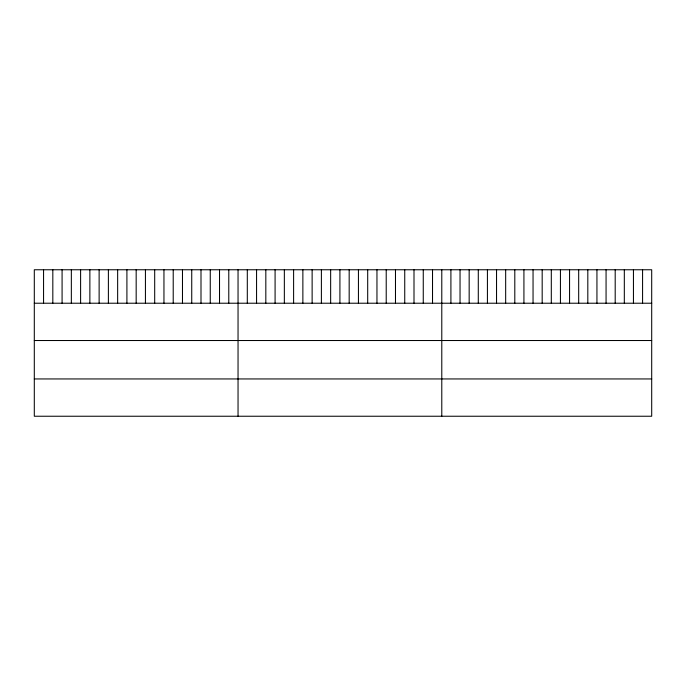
<?xml version="1.0" encoding="UTF-8"?>
<svg xmlns="http://www.w3.org/2000/svg" width="686" height="686" viewBox="0 0 686 686"><rect width="100%" height="100%" fill="white"/><g stroke="black" fill="none" stroke-linecap="round" stroke-linejoin="round"><path stroke-width="1.03" d="M651.7 303.221L651.7 416.239L34.3 416.239L34.3 269.761L651.7 269.761L651.7 303.221L34.3 303.221M34.3 340.522L651.7 340.522M34.3 378.946L651.7 378.946M642.576 269.761L642.576 303.221M633.444 269.761L633.444 303.221M624.32 269.761L624.32 303.221M615.196 269.761L615.196 303.221M606.064 269.761L606.064 303.221M596.94 269.761L596.94 303.221M587.816 269.761L587.816 303.221M578.684 269.761L578.684 303.221M569.56 269.761L569.56 303.221M560.436 269.761L560.436 303.221M551.304 269.761L551.304 303.221M542.18 269.761L542.18 303.221M533.048 269.761L533.048 303.221M523.924 269.761L523.924 303.221M514.8 269.761L514.8 303.221M505.668 269.761L505.668 303.221M496.544 269.761L496.544 303.221M487.42 269.761L487.42 303.221M478.288 269.761L478.288 303.221M469.164 269.761L469.164 303.221M460.04 269.761L460.04 303.221M450.908 269.761L450.908 303.221M441.784 269.761L441.784 416.239M432.523 269.761L432.523 303.221M423.262 269.761L423.262 303.221M414.001 269.761L414.001 303.221M404.74 269.761L404.74 303.221M395.479 269.761L395.479 303.221M386.218 269.761L386.218 303.221M376.957 269.761L376.957 303.221M367.696 269.761L367.696 303.221M358.435 269.761L358.435 303.221M349.174 269.761L349.174 303.221M339.913 269.761L339.913 303.221M330.652 269.761L330.652 303.221M321.391 269.761L321.391 303.221M312.13 269.761L312.13 303.221M302.869 269.761L302.869 303.221M293.608 269.761L293.608 303.221M284.347 269.761L284.347 303.221M275.086 269.761L275.086 303.221M265.825 269.761L265.825 303.221M256.564 269.761L256.564 303.221M247.303 269.761L247.303 303.221M238.042 269.761L238.042 416.239M228.781 269.761L228.781 303.221M219.52 269.761L219.52 303.221M210.259 269.761L210.259 303.221M200.998 269.761L200.998 303.221M191.737 269.761L191.737 303.221M182.476 269.761L182.476 303.221M173.215 269.761L173.215 303.221M163.954 269.761L163.954 303.221M154.693 269.761L154.693 303.221M145.432 269.761L145.432 303.221M136.171 269.761L136.171 303.221M126.91 269.761L126.91 303.221M117.649 269.761L117.649 303.221M108.388 269.761L108.388 303.221M99.127 269.761L99.127 303.221M89.866 269.761L89.866 303.221M80.605 269.761L80.605 303.221M71.344 269.761L71.344 303.221M62.083 269.761L62.083 303.221M52.822 269.761L52.822 303.221M43.561 269.761L43.561 303.221"/></g></svg>
